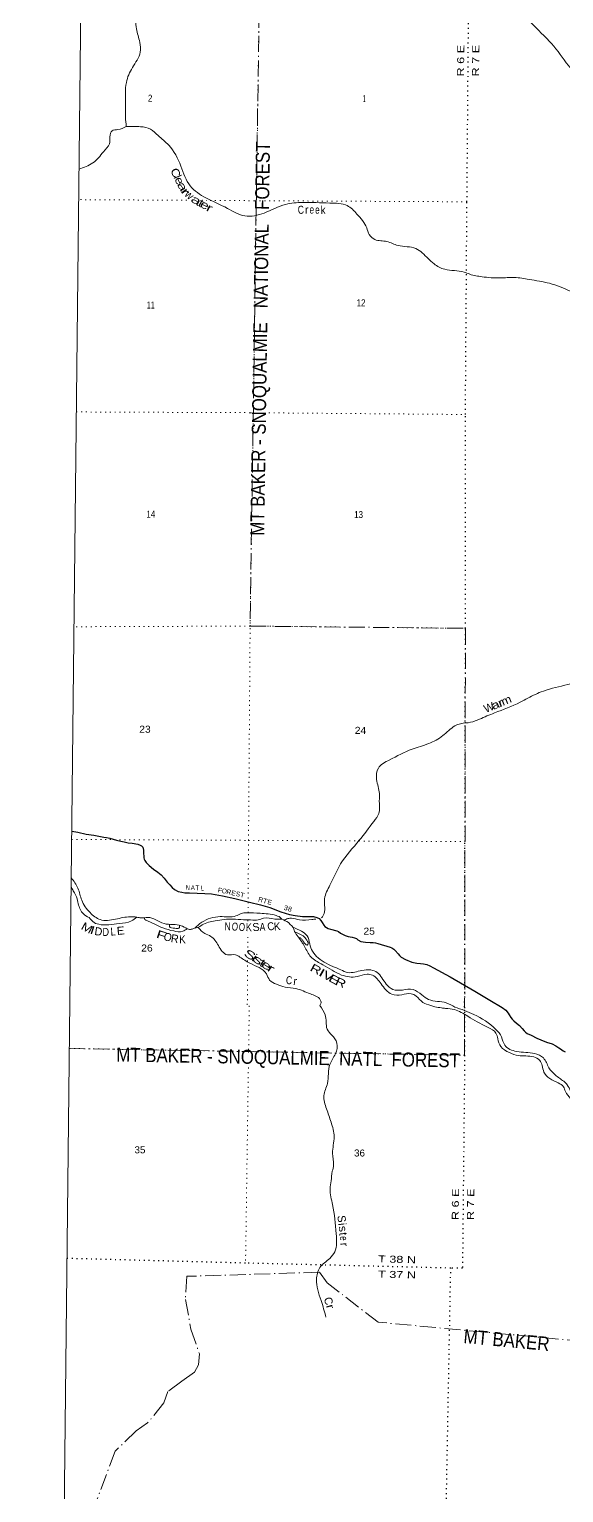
# Model space of a CAD drawing. Header units: feet. Extents: x -244583 to 4, y 367440 to 553773.
# Drawn here: x -244583 to -231224, y 448582 to 485155 of the extents above; entities that cross this region are included whole.
import ezdxf
from ezdxf.enums import TextEntityAlignment as Align

# ---------------------------------------------------------------- set-up
doc = ezdxf.new("R2010")
doc.units = ezdxf.units.FT
doc.header["$LTSCALE"] = 80
doc.linetypes.add('DOT_DASHED', pattern=[7.7, 5, -1.2, 0.3, -1.2])
doc.linetypes.add('DOTTED', pattern=[1.5, 0.3, -1.2])
for name, color, linetype, lineweight in [('29', 7, 'Continuous', 25), ('39', 7, 'Continuous', 13), ('4', 7, 'Continuous', 13), ('44', 7, 'DOT_DASHED', 13), ('6', 7, 'DOTTED', 25), ('7', 7, 'DOTTED', 13)]:
    doc.layers.add(name, color=color, linetype=linetype, lineweight=lineweight)
doc.layers.add('30', color=7, linetype='Continuous')
doc.layers.add('41', color=7, linetype='Continuous')

msp = doc.modelspace()

# ---------------------------------------------------------------- linework, layer by layer
at = {"layer": '29'}
for points in [[(-243523.19, 465111.35), (-243467.39, 465102.59), (-243368.84, 465087.91), (-243160.61, 465042.84), (-242973.22, 465012.67), (-242723.44, 464969.08), (-242651.79, 464960.02), (-242572.39, 464941.68), (-242405.67, 464889.68), (-242293.01, 464863.07), (-242214.49, 464847.29), (-242109.83, 464824.9), (-242015.02, 464814.85), (-241871.84, 464785.99), (-241811.89, 464764.12), (-241777.83, 464749.25), (-241748.15, 464716.81), (-241736.65, 464687.7), (-241729.69, 464632.93), (-241725.13, 464559.99), (-241722.51, 464491.14), (-241723.39, 464448.67), (-241714.04, 464412.06), (-241698.54, 464379.36), (-241664.28, 464331.03), (-241589.95, 464253.7), (-241480.6, 464164.44), (-241366.97, 464087.23), (-241287.47, 464020.84), (-241214.34, 463940.42), (-241133.49, 463841.63), (-241068.23, 463771.49), (-241008.94, 463705.52), (-240953.36, 463655.81), (-240863.35, 463609.44), (-240772.83, 463587.34), (-240692.17, 463577.58), (-240579.01, 463575.25), (-240195.19, 463561.26), (-240025.7, 463545.62), (-239749.78, 463495.41), (-239447.92, 463428.49), (-239075.67, 463343.92), (-238804.25, 463271.55), (-238571.14, 463204.01), (-238298.4, 463097.22), (-238077.29, 463036), (-237940.47, 463004.85), (-237752.91, 462982.77), (-237479.41, 462980.8), (-237395.53, 462961.24), (-237336.83, 462930.48), (-237292, 462884.24), (-237264.71, 462835.11), (-237221.59, 462769.48), (-237195.99, 462736.57), (-237154.18, 462705.36), (-237112.21, 462682.24), (-237051.96, 462662.78), (-236899.09, 462625.23), (-236855.01, 462606.11), (-236801.25, 462566.56), (-236741.29, 462532.95), (-236691.32, 462505.61), (-236614.91, 462485.83), (-236510.16, 462467.48), (-236455.89, 462452.2), (-236407.85, 462428.95), (-236370.09, 462397.82), (-236296.11, 462357.85), (-236175.24, 462337.14), (-236060.06, 462334.77), (-235991.36, 462333.35), (-235932.08, 462324.55), (-235874.57, 462310.71), (-235565.22, 462215.3), (-235521.13, 462196.18), (-235473.31, 462162.82), (-235439.5, 462135.82), (-235365.99, 462051.98), (-235326.86, 462010.07), (-235284.22, 461970.21), (-235179.39, 461907.31), (-235018.97, 461843.87), (-234896.25, 461815.03), (-234805.35, 461811.13), (-234728.73, 461801.46), (-234649.67, 461785.58), (-234569.51, 461751.56), (-234478.1, 461701.19)], [(-234478.1, 461701.19), (-234062.26, 461476.11), (-233443.01, 461115.32), (-233071.62, 460891.15), (-232759.68, 460706.96)], [(-232759.68, 460706.96), (-232672.21, 460639.34), (-232612.42, 460567.27), (-232587.7, 460525.86), (-232549.21, 460462.34), (-232514.45, 460419.52), (-232471.63, 460375.4), (-232403.38, 460320.57), (-232333.07, 460255.18), (-232267.02, 460183.88), (-232216.67, 460125.32), (-232179.61, 460089.52), (-232138.28, 460059.63), (-232038.8, 460017.43), (-231895.98, 459945.28), (-231798.74, 459897.09), (-231655.16, 459845.15), (-231513.44, 459797.32), (-231420.17, 459751.31), (-231347.15, 459704.04), (-231303.73, 459676.1), (-231240.81, 459629.2), (-231187.3, 459600.88)]]:
    msp.add_lwpolyline(points, dxfattribs=at)
at = {"layer": '39'}
for points in [[(-227839, 483413.02), (-228065.76, 483353.41), (-228304.2, 483392.97), (-228703.94, 483534.43), (-229033.32, 483584.54), (-229338.41, 483642.62), (-230053.96, 483708.71), (-230306.23, 483817.11), (-230474.31, 483767.33), (-230853.5, 483977.47), (-231109.03, 484253.78), (-231531.13, 484801.93), (-231722.33, 484997.02), (-232211.26, 485525.25), (-232500.1, 486030.29), (-232698.98, 486745.27), (-232820.82, 487069.49), (-232833.74, 487332.52), (-232867.59, 487445.95), (-232951.49, 487666.83), (-233028.82, 487996.91), (-233237.82, 488277.04), (-233640.27, 488701.71), (-233957.5, 489190.7), (-234140.69, 489367.55), (-234362.93, 489411.08), (-234767.05, 489481.76), (-235142.88, 489546.25), (-235689.69, 489803.7), (-235954.69, 489784.73), (-236272.36, 489745.78), (-236702.55, 489861.09), (-236997.27, 489973.73), (-237295.76, 490145.06), (-237540.43, 490148.24), (-237879.58, 490273.23), (-238552.18, 490442.28), (-238835.21, 490459.8), (-239196.23, 490232.94), (-239986.13, 489967.64), (-240290.29, 489791.08), (-240337.39, 489663.87), (-240461.72, 489456.11), (-240671.17, 489206.27), (-240863.99, 489055.48), (-241124.87, 488619.79), (-241555.51, 488207.16), (-241760.87, 487967.42), (-241870.07, 487535.06), (-241817.52, 487095.87), (-241788.95, 486719.5), (-241830.47, 486489.1), (-241882.01, 486276.95), (-241859.03, 486001.74), (-241901.29, 485613.57), (-241905.42, 485162.51), (-241820.03, 484828.34), (-241809.05, 484581.51), (-242004.97, 484198.11), (-242156.35, 483828.66), (-242175.09, 483278.55), (-242176.6, 482956.94), (-242159.63, 482724.57)], [(-243339.26, 481655.63), (-242992.84, 481815.9), (-242852.73, 481938.63), (-242728.64, 482095.82), (-242578.07, 482295.36), (-242567.15, 482467.25), (-242513.86, 482620.73), (-242366.11, 482648.35), (-242159.63, 482724.57)], [(-242159.63, 482724.57), (-241799.55, 482720.51), (-241551.1, 482660.68), (-241363.78, 482499.99), (-241095.96, 482258.01), (-240793.06, 481732.68), (-240558.76, 481240.04), (-240165.83, 480940.83), (-239631.17, 480679.38), (-239193.23, 480489.19), (-238713.63, 480561.77), (-238174.71, 480777.68), (-237747.8, 480826.23), (-237074.46, 480812.93), (-236633.92, 480748.14), (-236392.25, 480536.63), (-236149.17, 480191.61), (-236085.25, 480023.41), (-235944.26, 479901.38), (-235645.22, 479849.39), (-235364.59, 479750.97), (-234922.08, 479676.06), (-234758.79, 479566.06), (-234466.85, 479291.6), (-234198.53, 479156.83), (-233715.54, 479087.79), (-233572.22, 479034.52), (-233265.14, 478970.36), (-232816.35, 478939.92), (-232460.38, 478952.4), (-232088.52, 478904.11), (-231579.38, 478806.64), (-231056.55, 478607.95), (-230356.16, 478327.52), (-230067.26, 478267.49)], [(-224818.05, 469949.27), (-225233.74, 470139.35), (-225700.16, 470291.24), (-226054.06, 470288.87), (-226367.26, 470340.92), (-226678.75, 470326.21), (-226936, 470234.38), (-227373.02, 470185.88), (-227973.37, 470239.29), (-228489.16, 470213.41), (-228946.71, 470100.28), (-229331.24, 470033.32), (-229521.82, 469929.04), (-229751.2, 469742), (-230132.93, 469410.05), (-230496.09, 469156.9), (-230701.03, 469008.18), (-230839.08, 468891.51), (-231122.71, 468779.58), (-231734.18, 468616.6), (-231932.74, 468534.61), (-232309.79, 468338.16), (-232954.11, 468070.16), (-233330.97, 467914.16), (-233551.76, 467836.32), (-233804.7, 467801.1), (-233944.49, 467745.13), (-234246.94, 467501.8), (-234597.7, 467305.23), (-235014.93, 467165.61), (-235584.44, 466893.2), (-235858.38, 466692.22), (-235900.16, 466407.21), (-235831.03, 466054.92), (-235833.88, 465876.92), (-235845.48, 465559.4), (-235971.81, 465355.7), (-236335.98, 464886.12), (-236801.82, 464295.64), (-237069.21, 463764.92), (-237200.21, 463427.73), (-237236.56, 463007.17), (-237281.55, 462946.02)], [(-243536.68, 463949.58), (-243365.63, 463686.62), (-243273.11, 463387.68), (-243064.23, 463081.26), (-242812.28, 462904.08), (-242428, 462916.43), (-242059.68, 462975.37), (-241897.9, 462968.52)], [(-241897.94, 462968.53), (-242031.85, 462872.07), (-242335.49, 462806.76), (-242847.2, 462786.93), (-242996.53, 462854.39), (-243056.86, 462927.49), (-243202.01, 463023.25), (-243348.5, 463264.65), (-243386.2, 463420.58), (-243482.3, 463625.34), (-243538.45, 463730.51)], [(-240448.4, 462694.8), (-240270.67, 462837.45), (-239808.94, 462978.88), (-239416.55, 462997.25), (-239282.81, 463055.28), (-239147.22, 463076.89), (-238813.62, 463063.17), (-238411.46, 463006.66), (-238284.41, 462933.24), (-238272.37, 462912.95)], [(-241897.94, 462968.53), (-241838.61, 462953.78), (-241795.04, 462946.04), (-241701.86, 462951.42)], [(-240635.43, 462673.3), (-240748.96, 462613.16), (-240973.39, 462620.29), (-241244, 462698.43), (-241669.77, 462894.63), (-241706.04, 462923.12), (-241702.51, 462951.33)], [(-241701.86, 462951.42), (-241624.97, 462961.17), (-241215.19, 462805.5), (-240992.86, 462782.2), (-240788.75, 462752.92), (-240635.43, 462673.3)], [(-241076.82, 462790.35), (-241080.05, 462732.04), (-240942.75, 462686.89), (-240843.63, 462692.49), (-240825.26, 462728.82), (-240840.08, 462769.13)], [(-240635.43, 462673.3), (-240574.83, 462660.88), (-240534.37, 462662.71), (-240449.29, 462694.67)], [(-238272.37, 462912.95), (-238444.23, 462917.81), (-238731.3, 462937.37), (-238820.42, 462905.43), (-238994.39, 462894.12), (-239230.96, 462899.28), (-239489.72, 462916.69), (-239934.8, 462876.31), (-240262.89, 462770.66), (-240380.49, 462704.46), (-240449.29, 462694.67)], [(-240360.94, 462709.7), (-240195.12, 462559.97), (-240045.82, 462486.44), (-239856.82, 462254.95), (-239631.4, 462025.31), (-239431.2, 462026.39), (-239318.22, 461969.21), (-239068.19, 461814.3), (-238656.9, 461549.39), (-238574.72, 461393.25), (-238401.28, 461291.29), (-238187.28, 461215.44), (-237916.47, 461179.77), (-237557.13, 461048.61), (-237311.1, 460903.83), (-237291.25, 460822.82), (-237320.56, 460757.79)], [(-238272.37, 462912.95), (-238104.92, 462829.22), (-238032.46, 462756.06), (-237994.21, 462719.47)], [(-237417.2, 462914.74), (-237522.14, 462909.4), (-237827.55, 462898.71), (-238025.53, 462940.1), (-238116.58, 462930.42), (-238215.91, 462884.72)], [(-237994.21, 462719.47), (-237932.2, 462573.54), (-237839.79, 462443.64), (-237687.23, 462202.21), (-237516.53, 461946.53), (-237248.37, 461777.37), (-236776.37, 461520.27), (-236386.28, 461479.99), (-236139.27, 461543.55), (-236003.92, 461514.59), (-235790.56, 461301.19), (-235518.79, 461038.97), (-235272.14, 461025.66), (-235041.48, 461052.89), (-234914.36, 460993.63), (-234743.21, 460835.04), (-234549.43, 460759.28), (-234442.99, 460725.68)], [(-237993.75, 462718.39), (-237778.33, 462613.26), (-237641.33, 462503.39), (-237571.52, 462296.73), (-237503.63, 462112.34), (-237358.81, 461945.79), (-236941.3, 461711.19), (-236798.01, 461649.83), (-236618.35, 461582.23), (-236272.31, 461635.21), (-236049.81, 461646.29), (-235888.33, 461582.82), (-235661.18, 461292.49), (-235493.95, 461160.22), (-235253.38, 461144.92), (-234990.43, 461157.84), (-234772.67, 461021.28), (-234601.31, 460909.22), (-234158.84, 460824.19), (-233944.3, 460720.52)], [(-237939.01, 462589.58), (-237740.44, 462499.81), (-237643.89, 462388.1), (-237618.1, 462280.77), (-237636.37, 462266.7), (-237678.74, 462287.13), (-237765.15, 462404.86), (-237815.48, 462451.62), (-237855.87, 462463.95)], [(-237320.56, 460757.79), (-237185.35, 460525.96), (-237163.78, 460349.55), (-237136.24, 460166.98), (-237021.3, 460017.52), (-236894.97, 459819.31), (-236931.39, 459550.66), (-237070.78, 459287.61), (-237130.57, 458810.84), (-237222.06, 458508.62), (-237154.3, 458179.72), (-237040.17, 457844.07), (-236960.87, 457476.54), (-237001.52, 457062.24), (-236975.58, 456774.45), (-237008.31, 456615.05), (-237038.24, 456374.64), (-237063.54, 456172.62), (-237002.79, 455781.09), (-236912.81, 455053.15), (-236947.95, 454602.33), (-237073.72, 454438.24), (-237317.72, 454207.1), (-237403.02, 453912.88), (-237372.58, 453655.38), (-237289.76, 453386.98), (-237166.75, 452970.23)], [(-227485.8, 455601.31), (-227725.89, 455836.88), (-227827.8, 455913.29), (-227959.79, 456004.31), (-228092.25, 456198.57), (-228149.73, 456272.29), (-228300.78, 456306.93), (-228493.79, 456372.55), (-228765.96, 456548.65), (-229308.13, 456910.94), (-229512.24, 457177.1), (-229577.96, 457240.83), (-229776.85, 457318.68), (-230010.79, 457484.09), (-230193.79, 457543.49), (-230406.33, 457653.94), (-230603.93, 457895.22), (-230715.81, 458035.02), (-231051.33, 458430.65), (-231181.98, 458610.71), (-231228.75, 458724.75), (-231362.68, 458821.87), (-231718.32, 459090.3), (-231764.23, 459261), (-231824.96, 459387.39), (-231975.21, 459474.64), (-232358.69, 459506.68), (-232583.88, 459582.9), (-232797.86, 459731.82), (-232875.69, 459929.31), (-232918.06, 460067.57), (-233128.02, 460214.41), (-233625.01, 460491.01), (-233957.98, 460655.88), (-234175.79, 460685.44), (-234280.67, 460699.15), (-234442.99, 460725.68)], [(-233944.3, 460720.52), (-233474.79, 460535.32), (-232920.68, 460160.71), (-232780.06, 459972.41), (-232698.3, 459766.77), (-232399.59, 459608.49), (-231953.71, 459559.32), (-231733.12, 459446.74), (-231593.32, 459203.8), (-231436.38, 459025.37), (-231224.61, 458864.34)], [(-231224.61, 458864.34), (-231135.01, 458775.97), (-231052.58, 458614.85), (-230766.58, 458284.72), (-230475.84, 457867.49), (-230256.68, 457793.38), (-230159.4, 457678.59), (-229988.98, 457589.01), (-229814.92, 457473.07), (-229540.06, 457341.46), (-229442.71, 457230.71), (-229324.28, 457044.76), (-228796.78, 456648.28), (-228441.8, 456468.92), (-228212.51, 456396.69), (-228054.31, 456301.22), (-227907.62, 456112.83), (-227718.11, 455950.1), (-227537.44, 455736.92), (-227321.04, 455614.27), (-226973.07, 455505.85), (-226911.23, 455452.31)]]:
    msp.add_spline(points, degree=3, dxfattribs=at)
at = {"layer": '4'}
msp.add_lwpolyline([(-242556.67, 552939.06), (-212238.1, 552626.27), (-181919.12, 552355.18), (-151599.78, 552125.8), (-121280.17, 551938.12), (-90960.33, 551792.15), (-60640.31, 551687.89), (-30320.19, 551625.32), (0, 551604.47), (0, 367439.54), (-30573.52, 367460.57), (-61146.96, 367523.64), (-91720.3, 367628.79), (-122293.46, 367775.97), (-152866.39, 367965.22), (-183439.04, 368196.52), (-214011.33, 368469.88), (-244583.22, 368785.28)], close=True, dxfattribs=at)
msp.add_lwpolyline([(-242556.67, 552939.06), (-212238.1, 552626.27), (-181919.12, 552355.18), (-151599.78, 552125.8), (-121280.17, 551938.12), (-90960.33, 551792.15), (-60640.31, 551687.89), (-30320.19, 551625.32), (0, 551604.47), (0, 367439.54), (-30573.52, 367460.57), (-61146.96, 367523.64), (-91720.3, 367628.79), (-122293.46, 367775.97), (-152866.39, 367965.22), (-183439.04, 368196.52), (-214011.33, 368469.88), (-244583.22, 368785.28)], close=True, dxfattribs=at)
at = {"layer": '44'}
for points in [[(-243235.87, 491220.15), (-238757.39, 491147.97), (-239063.31, 470240.19), (-233680.8, 470184.39), (-233701.04, 460716.87)], [(-243582.91, 459685.02), (-233701.23, 459513.02), (-233701.04, 460716.87)], [(-230740.71, 452362.85), (-235863.8, 452844.52), (-237138.58, 453828.96), (-237327.05, 454092.7), (-240642.82, 453990.03), (-240679.78, 453411.79), (-240541.94, 452671), (-240330.9, 452051.23), (-240350.32, 451776.27), (-240456.08, 451594.73), (-240769.88, 451369.61), (-241120.16, 451110.27), (-241220.34, 450825.55), (-241624.17, 450329.83), (-241907.58, 450130.87), (-242434.58, 449617.49), (-242957.56, 448222.35)]]:
    msp.add_lwpolyline(points, dxfattribs=at)
at = {"layer": '6'}
for points in [[(-233701.04, 460716.87), (-233692.19, 464854.6), (-233680.8, 470184.39), (-233681.63, 475527.54), (-233642.63, 480843.22), (-233601.46, 485756.36), (-233495.81, 491055.54), (-233418.3, 496389.24), (-233299.76, 501784.45), (-233284.04, 506765.86)], [(-233701.04, 460716.87), (-233701.23, 459513.02), (-233755.08, 454190.34), (-234048.04, 454194.72), (-239177.28, 454319.88), (-243640.66, 454436.91)], [(-234634.89, 421978.46), (-234552.06, 427400.45), (-234453.19, 432712.38), (-234048.04, 454194.72)]]:
    msp.add_lwpolyline(points, dxfattribs=at)
at = {"layer": '7'}
for p, q in [((-240641.78, 480880.84), (-243349.47, 480897.64)), ((-238594.2, 475569.28), (-233681.63, 475527.54)), ((-239117.51, 462862.85), (-239117.29, 462892.17)), ((-239122.43, 462205.66), (-239119.76, 462562.3)), ((-239133.14, 460774.9), (-239124.75, 461895.99)), ((-239106.65, 459208.58), (-239177.28, 454319.88))]:
    msp.add_line(p, q, dxfattribs=at)
for points in [[(-239115.92, 463075.64), (-239102.37, 464885.04), (-239063.31, 470240.19), (-238982.88, 475573.64), (-238908.36, 480870.37), (-238836.13, 485820.75), (-238757.39, 491147.97), (-238714.18, 496452.73), (-238629.47, 501450.91)], [(-233642.63, 480843.22), (-238956.88, 480870.38), (-240160.22, 480877.85)], [(-243407.86, 475591.64), (-239052.41, 475573.17), (-238947.38, 475572.28)], [(-233680.8, 470184.39), (-239063.31, 470240.19), (-243466.92, 470223.86)], [(-243525.43, 464908.02), (-239102.37, 464885.04), (-233692.19, 464854.6)], [(-239083.6, 460752.65), (-239100.86, 459609.21), (-239101.28, 459579.96)], [(-243582.91, 459685.02), (-239106.38, 459607), (-233701.23, 459513.02)]]:
    msp.add_lwpolyline(points, dxfattribs=at)

# ---------------------------------------------------------------- texts
at = {"layer": '30'}
for s, rotation, width, p in [('N', 358.82, 0.65, (-240619.94, 463646.11)), ('A', 357.913, 0.8, (-240496.36, 463642.51)), ('T', 357.913, 0.85, (-240385.57, 463638.25)), ('L', 357.913, 0.8, (-240263.19, 463632.08)), ('F', 349.687, 0.95, (-239827.44, 463580.69)), ('O', 347.5, 0.85, (-239720.43, 463560.85)), ('R', 347.5, 0.85, (-239605.79, 463535.89)), ('E', 347.5, 0.95, (-239489.26, 463509.36)), ('S', 347.2, 0.95, (-239379.26, 463485.63)), ('T', 347.2, 1.1, (-239270.6, 463459.99)), ('R', 345.07, 0.9, (-238812.85, 463346.28)), ('T', 343.842, 1.15, (-238703.38, 463313.99)), ('3', 343.124, 1.15, (-238186.63, 463139.38)), ('8', 344.524, 1.1, (-238083.82, 463110.44))]:
    msp.add_text(s, height=120, rotation=rotation, dxfattribs=dict(at, width=width)).set_placement(p, align=Align.CENTER)
msp.add_text('E', height=120, rotation=343.842, dxfattribs=at).set_placement((-238588.91, 463282.04), align=Align.CENTER)
at = {"layer": '41'}
for s, rotation, width, p in [('C', 295.28, 1.2, (-241013.82, 481526.07)), ('e', 292.654, 1.25, (-240921.51, 481333.27)), ('a', 299.663, 1.55, (-240841.39, 481177.27)), ('r', 304.888, 1.85, (-240759.04, 481040.42)), ('a', 327.962, 1.65, (-240463.14, 480799.17)), ('t', 332, 1.35, (-240337.76, 480727.3)), ('e', 333.457, 1.4, (-240240.68, 480677.88)), ('r', 333.457, 1.55, (-240118.63, 480602)), ('C', 3.18, 0.8, (-237789.24, 480544.01)), ('e', 358.912, 0.75, (-237521.94, 480548.93)), ('e', 358.912, 0.75, (-237382.79, 480546.42)), ('k', 1.708, 0.9, (-237235.91, 480541.36)), ('a', 22.546, 1.35, (-232895.31, 468181.19)), ('r', 22.546, 1.4, (-232763.69, 468235.84)), ('m', 22.623, 1.15, (-232623.26, 468295.35)), ('M', 331.318, 1.25, (-243186.47, 462611.01)), ('I', 341.097, 1.4, (-243034.29, 462548.26)), ('D', 359.511, 0.85, (-242672.22, 462496.96)), ('L', 3.666, 0.85, (-242482.94, 462508.29)), ('E', 5.186, 1.1, (-242290.08, 462529.73)), ('N', 359.91, 0.8, (-239625.64, 462634.55)), ('O', 356.122, 0.75, (-239449.14, 462629.45)), ('O', 356.18, 0.75, (-239273.25, 462620.56)), ('K', 359.158, 0.85, (-239096.92, 462615.33)), ('A', 1.268, 0.8, (-238751.38, 462623.06)), ('C', 9.937, 0.9, (-238528.91, 462639.58)), ('K', 4.38, 0.95, (-238379.5, 462636.73)), ('F', 342.198, 1.5, (-241309.99, 462422.16)), ('O', 344.986, 0.95, (-241145.72, 462372.36)), ('K', 1.35, 0.9, (-240752.98, 462311.28)), ('S', 328.313, 1.6, (-239118.16, 461939.74)), ('i', 328.125, 1.35, (-239002.61, 461867.72)), ('s', 327.649, 1.8, (-238917.45, 461814.83)), ('t', 327.649, 1.5, (-238804.82, 461740.96)), ('e', 326.78, 1.6, (-238708.05, 461682.39)), ('r', 326.78, 1.75, (-238591.5, 461602.19)), ('R', 331.775, 1.4, (-237466.24, 461576.58)), ('I', 329.881, 1.75, (-237318.52, 461491.2)), ('V', 329.881, 1.45, (-237160.68, 461403.15)), ('C', 355.218, 0.8, (-238098.21, 461291.73)), ('E', 331.717, 1.6, (-237001.79, 461317.01)), ('R', 334.941, 1.35, (-236838.58, 461240.64)), ('s', 278.704, 1.1, (-236840.74, 455163.49)), ('e', 271.631, 0.75, (-236817.7, 454936.03)), ('r', 286.445, 1.25, (-237151.16, 453204.46))]:
    msp.add_text(s, height=200, rotation=rotation, dxfattribs=dict(at, width=width)).set_placement(p, align=Align.CENTER)
for s, rotation, p in [('l', 292.654, (-240969.34, 481429.07)), ('w', 317.172, (-240646.82, 480945.24)), ('r', 0.545, (-237646.45, 480547.17)), ('W', 22.503, (-233054.62, 468115.12)), ('D', 351.889, (-242866.75, 462509.34)), ('S', 5.469, (-238906.93, 462620.25)), ('R', 350.814, (-240960.33, 462330.58)), ('r', 353.731, (-237947.63, 461267.94)), ('S', 276.704, (-236872.53, 455414.44)), ('i', 276.704, (-236858.92, 455282.14)), ('t', 275.251, (-236833.32, 455042.68)), ('r', 273.348, (-236810.64, 454780.13)), ('C', 286.445, (-237198.38, 453345))]:
    msp.add_text(s, height=200, rotation=rotation, dxfattribs=at).set_placement(p, align=Align.CENTER)
at = {"layer": '44', "width": 0.9}
for s, rotation, p in [('MT BAKER - SNOQUALMIE   NATIONAL   FOREST', 89.162, (-238710.97, 472494.52)), ('MT BAKER - SNOQUALMIE  NATL  FOREST', 359.003, (-242411.28, 459358.98)), ('MT BAKER', 354.629, (-233740.17, 452324.45))]:
    msp.add_text(s, height=350, rotation=rotation, dxfattribs=at).set_placement(p)
at = {"layer": '6', "width": 1.35}
for s, rotation, p in [('R 6 E', 89.52, (-233716.4, 483974.01)), ('R 7 E', 89.52, (-233341.26, 483975.29)), ('R 6 E', 89.42, (-233848.75, 455395.14)), ('R 7 E', 89.42, (-233467.88, 455395.4)), ('T 38 N', 358.602, (-235867.22, 454339.14)), ('T 37 N', 358.602, (-235867.65, 453959.18))]:
    msp.add_text(s, height=175, rotation=rotation, dxfattribs=at).set_placement(p)
at = {"layer": '7'}
for s, width, p in [('2', 0.85, (-241616.85, 483345.4)), ('1', 0.4, (-236243.15, 483338.64)), ('12', 0.85, (-236401, 478232.72)), ('11', 0.65, (-241647.87, 478176.86)), ('14', 0.85, (-241655.13, 472949.8)), ('13', 0.85, (-236462.5, 472940.35)), ('23', 1.1, (-241835.1, 467574.83)), ('24', 1.1, (-236447.24, 467547.38)), ('25', 1.1, (-236230.64, 462527.94)), ('26', 1.1, (-241785.18, 462107.27)), ('35', 1.05, (-241953.49, 457064.81)), ('36', 1.05, (-236465.59, 456984.89))]:
    msp.add_text(s, height=175, dxfattribs=dict(at, width=width)).set_placement(p)

doc.saveas('drawing.dxf')
